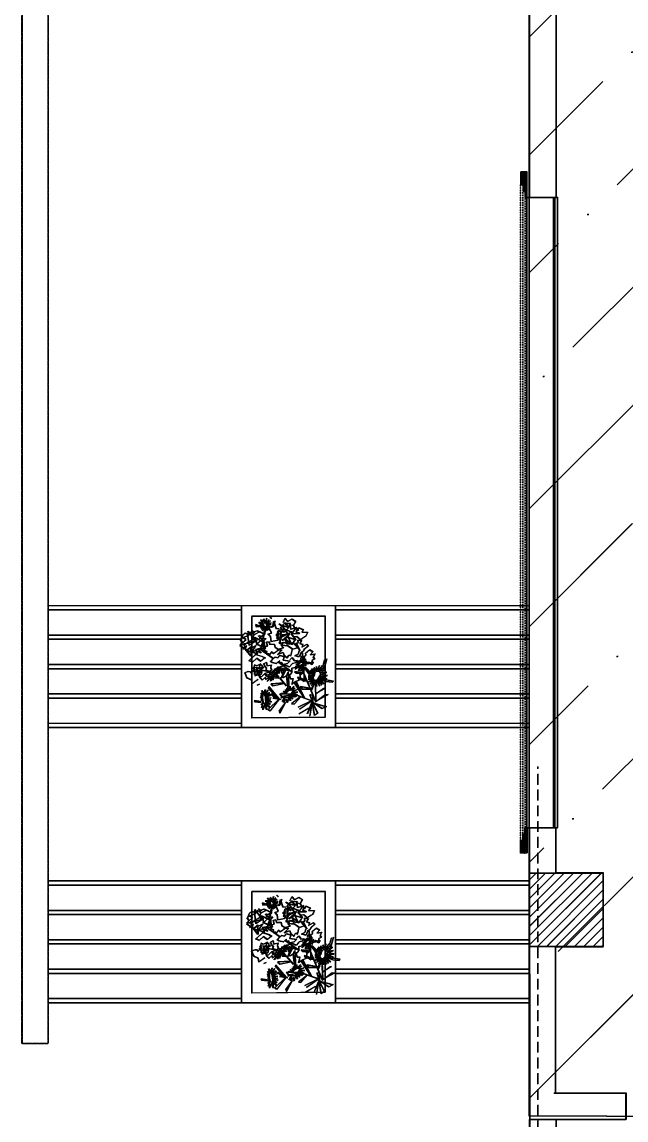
# Model space of a CAD drawing. Header units: inches. Extents: x 4821 to 127877, y 58012 to 433683.
# Drawn here: x 33075 to 38820, y 211859 to 222311 of the extents above; entities that cross this region are included whole.
import ezdxf

# ---------------------------------------------------------------- set-up
doc = ezdxf.new("R2010")
doc.units = ezdxf.units.IN
doc.header["$MEASUREMENT"] = 0
for name, pattern in [('01-xa-b02-ground floor plan-h$0$HIDDENX2', [0.75, 0.5, -0.25]), ('104-TYPICAL FLOOR$0$HIDDEN', [0.375, 0.25, -0.125]), ('DLINE', [0.55, 0.3, -0.25])]:
    doc.linetypes.add(name, pattern=pattern)
for name, color, linetype in [('A-001 Layout$0$A-GLAZ', 142, 'Continuous'), ('A-001 Layout$0$A-LIN-10', 8, 'Continuous'), ('A-COLS-TONE', 252, 'Continuous'), ('A-ELEV', 11, 'Continuous'), ('A-FLOR-OVHD', 21, 'DLINE'), ('A-FURN-FIXD', 10, 'Continuous'), ('A-LIN-10', 8, 'Continuous'), ('A-LIN-30', 40, 'Continuous'), ('A-WAL-CMU', 7, 'Continuous'), ('A-WALL', 53, 'Continuous'), ('COL GROUND$0$Cloums$0$A-COL-HAT', 8, 'Continuous'), ('COL GROUND$0$Cloums$0$A-COL-RFC', 210, 'Continuous')]:
    doc.layers.add(name, color=color, linetype=linetype)

# ---------------------------------------------------------------- blocks, each defined once
blk = doc.blocks.new('COL GROUND')
at = {"layer": 'COL GROUND$0$Cloums$0$A-COL-HAT'}
h = blk.add_hatch(dxfattribs=at)
h.set_pattern_fill('ANSI31', color=256, scale=500)
h.set_pattern_definition([(45, (-66685.69, -49806.79), (-44.19417, 44.19417), [])])
h.paths.add_polyline_path([(-52973, -34650), (-52273, -34650), (-52273, -35350), (-52973, -35350)])
at = {"layer": 'COL GROUND$0$Cloums$0$A-COL-RFC', "linetype": 'Continuous', "elevation": 0}
blk.add_lwpolyline([(-52273, -35350), (-52973, -35350), (-52973, -34650), (-52273, -34650)], close=True, dxfattribs=at)
blk = doc.blocks.new('BBB')
at = {"layer": 'A-WAL-CMU'}
blk.add_lwpolyline([(1147026, -1602706), (1147946, -1602706), (1147946, -1602956), (1147261, -1602956)], dxfattribs=at)
blk = doc.blocks.new('A$C37701CC9')
at = {"layer": 'A-FURN-FIXD', "linetype": 'Continuous'}
for p, q in [((0.2124, 0.6475), (0.2183, 0.6548)), ((0.2332, 0.5975), (0.2124, 0.6475)), ((0.2183, 0.6548), (0.2434, 0.6009)), ((0.2859, 0.5714), (0.2733, 0.6197)), ((0.2733, 0.6197), (0.2974, 0.575)), ((0.2974, 0.575), (0.3002, 0.6238)), ((0.3002, 0.6238), (0.3086, 0.5777)), ((0.3086, 0.5777), (0.3289, 0.622)), ((0.3289, 0.622), (0.3238, 0.5776)), ((0.3238, 0.5776), (0.3495, 0.6157)), ((0.3495, 0.6157), (0.3305, 0.574)), ((0.3353, 0.6132), (0.4058, 0.6564)), ((0.4031, 0.636), (0.3553, 0.607)), ((0.0408, 0.5429), (0.0342, 0.505)), ((0.101, 0.4448), (0.0408, 0.5429)), ((0.102, 0.4735), (0.1362, 0.5638)), ((0.1266, 0.582), (0.1027, 0.4745)), ((0.1362, 0.5638), (0.1266, 0.582)), ((0.1818, 0.5723), (0.1611, 0.4922)), ((0.1627, 0.4953), (0.1863, 0.562)), ((0.1863, 0.562), (0.1818, 0.5723)), ((0.2599, 0.5293), (0.2123, 0.5387)), ((0.2123, 0.5387), (0.2593, 0.5328)), ((0.2593, 0.5328), (0.2155, 0.559)), ((0.2155, 0.559), (0.2646, 0.5385)), ((0.2168, 0.5165), (0.2599, 0.5293)), ((0.2646, 0.5385), (0.2215, 0.5777)), ((0.2215, 0.5777), (0.2735, 0.5488)), ((0.2735, 0.5488), (0.2365, 0.5931)), ((0.2365, 0.5931), (0.2809, 0.5619)), ((0.2809, 0.5619), (0.2494, 0.6076)), ((0.2494, 0.6076), (0.2859, 0.5714)), ((0.3305, 0.574), (0.3622, 0.602)), ((0.3607, 0.5174), (0.3308, 0.5356)), ((0.3308, 0.5356), (0.3514, 0.5051)), ((0.3622, 0.602), (0.3344, 0.5674)), ((0.3344, 0.5674), (0.3676, 0.5824)), ((0.3662, 0.5339), (0.3381, 0.5431)), ((0.3381, 0.5431), (0.3607, 0.5174)), ((0.3676, 0.5824), (0.3392, 0.5598)), ((0.3392, 0.5598), (0.3682, 0.5572)), ((0.3682, 0.5572), (0.3398, 0.552)), ((0.3398, 0.552), (0.3662, 0.5339)), ((0.4265, 0.539), (0.3918, 0.5297)), ((0.3918, 0.5297), (0.4171, 0.5091)), ((0.4121, 0.5398), (0.4017, 0.5445)), ((0.4017, 0.5445), (0.4095, 0.4801)), ((0.4123, 0.4887), (0.4121, 0.5398)), ((0.4294, 0.5619), (0.4265, 0.539)), ((0.447, 0.5549), (0.4294, 0.5619)), ((0.4676, 0.5769), (0.447, 0.5549)), ((0.4724, 0.5389), (0.4676, 0.5769)), ((0.4905, 0.5658), (0.4724, 0.5389)), ((0.5119, 0.5457), (0.4905, 0.5658)), ((0.4962, 0.5077), (0.5119, 0.5457)), ((0.5426, 0.5422), (0.5266, 0.5039)), ((0.5595, 0.5341), (0.5426, 0.5422)), ((0.5505, 0.4928), (0.5595, 0.5341)), ((0.622, 0.5328), (0.6081, 0.4991)), ((0.6233, 0.5458), (0.622, 0.5328)), ((0.65, 0.5699), (0.6233, 0.5458)), ((0.6649, 0.526), (0.65, 0.5699)), ((0.6799, 0.5436), (0.6649, 0.526)), ((0.7042, 0.512), (0.6799, 0.5436)), ((0.0092, 0.4617), (0, 0.4355)), ((0, 0.4355), (0.101, 0.4448)), ((0.005, 0.3967), (0.104, 0.447)), ((0.104, 0.447), (0.0092, 0.4617)), ((0.1135, 0.4505), (0.0265, 0.3806)), ((0.0342, 0.505), (0.1005, 0.4512)), ((0.0827, 0.3356), (0.1162, 0.4422)), ((0.1182, 0.4453), (0.0983, 0.3259)), ((0.1005, 0.4512), (0.1686, 0.4474)), ((0.3654, 0.4429), (0.1016, 0.4733)), ((0.161, 0.4649), (0.1074, 0.4506)), ((0.2406, 0.5119), (0.1101, 0.4766)), ((0.1911, 0.3477), (0.1161, 0.4484)), ((0.1686, 0.4474), (0.161, 0.4649)), ((0.1916, 0.465), (0.2174, 0.4868)), ((0.2041, 0.4672), (0.227, 0.4846)), ((0.2298, 0.3982), (0.211, 0.4574)), ((0.2165, 0.4577), (0.2503, 0.3895)), ((0.2573, 0.5205), (0.2168, 0.5165)), ((0.222, 0.4877), (0.2573, 0.5205)), ((0.2577, 0.5126), (0.222, 0.4877)), ((0.2335, 0.4803), (0.2577, 0.5126)), ((0.2669, 0.5068), (0.2335, 0.4803)), ((0.2483, 0.4698), (0.2669, 0.5068)), ((0.2749, 0.5004), (0.2483, 0.4698)), ((0.267, 0.4636), (0.2749, 0.5004)), ((0.2831, 0.4995), (0.267, 0.4636)), ((0.3133, 0.3951), (0.28, 0.4512)), ((0.2882, 0.4686), (0.2831, 0.4995)), ((0.5048, 0.481), (0.2838, 0.4325)), ((0.2853, 0.4503), (0.3273, 0.3911)), ((0.2911, 0.502), (0.2882, 0.4686)), ((0.3191, 0.5079), (0.2901, 0.5008)), ((0.2901, 0.5008), (0.3938, 0.4635)), ((0.3046, 0.4721), (0.2911, 0.502)), ((0.3016, 0.5041), (0.3, 0.5078)), ((0.3004, 0.5047), (0.3, 0.5078)), ((0.3015, 0.4962), (0.3046, 0.4721)), ((0.306, 0.4941), (0.3142, 0.4752)), ((0.3131, 0.5073), (0.3097, 0.5134)), ((0.3104, 0.5075), (0.3097, 0.5134)), ((0.3123, 0.4918), (0.3142, 0.4752)), ((0.3206, 0.5067), (0.3159, 0.5229)), ((0.346, 0.4969), (0.3189, 0.5198)), ((0.3882, 0.4726), (0.3191, 0.5079)), ((0.3234, 0.4889), (0.3282, 0.4805)), ((0.3261, 0.4878), (0.3282, 0.4805)), ((0.3514, 0.5051), (0.3262, 0.525)), ((0.3262, 0.525), (0.346, 0.4969)), ((0.3657, 0.4543), (0.3414, 0.4206)), ((0.3643, 0.3904), (0.3467, 0.4416)), ((0.3477, 0.4454), (0.3789, 0.3813)), ((0.3654, 0.4429), (0.4001, 0.4478)), ((0.3771, 0.4214), (0.3657, 0.4543)), ((0.4097, 0.4454), (0.3803, 0.4414)), ((0.3803, 0.4414), (0.4131, 0.4336)), ((0.414, 0.452), (0.3854, 0.4621)), ((0.3854, 0.4621), (0.4097, 0.4454)), ((0.4194, 0.4607), (0.3976, 0.4809)), ((0.3976, 0.4809), (0.414, 0.452)), ((0.4109, 0.4389), (0.4091, 0.4315)), ((0.4141, 0.4479), (0.4109, 0.4389)), ((0.4177, 0.4552), (0.4141, 0.4479)), ((0.427, 0.4634), (0.4155, 0.4959)), ((0.4155, 0.4959), (0.4194, 0.4607)), ((0.4171, 0.5091), (0.4174, 0.4808)), ((0.4174, 0.4808), (0.438, 0.4705)), ((0.4211, 0.463), (0.4177, 0.4552)), ((0.4258, 0.4661), (0.4211, 0.463)), ((0.4318, 0.4661), (0.4258, 0.4661)), ((0.4307, 0.497), (0.427, 0.4634)), ((0.4281, 0.433), (0.4332, 0.4406)), ((0.4299, 0.4686), (0.4307, 0.497)), ((0.4483, 0.4929), (0.4299, 0.4686)), ((0.4351, 0.4599), (0.4318, 0.4661)), ((0.4332, 0.4406), (0.4364, 0.4485)), ((0.4496, 0.4289), (0.4337, 0.4394)), ((0.4337, 0.4394), (0.4534, 0.4379)), ((0.434, 0.4696), (0.4483, 0.4929)), ((0.4546, 0.4839), (0.434, 0.4696)), ((0.4364, 0.4485), (0.4351, 0.4599)), ((0.4369, 0.448), (0.4574, 0.453)), ((0.4534, 0.4379), (0.4369, 0.448)), ((0.438, 0.4705), (0.4483, 0.4693)), ((0.4384, 0.4644), (0.4546, 0.4839)), ((0.4566, 0.4711), (0.4384, 0.4644)), ((0.44, 0.4538), (0.4566, 0.4711)), ((0.4574, 0.453), (0.44, 0.4538)), ((0.4454, 0.4725), (0.4487, 0.4874)), ((0.4487, 0.4874), (0.4715, 0.4855)), ((0.4621, 0.4579), (0.4788, 0.4656)), ((0.4827, 0.4795), (0.4641, 0.463)), ((0.4715, 0.4855), (0.4799, 0.5044)), ((0.4788, 0.4656), (0.4827, 0.4795)), ((0.4799, 0.5044), (0.4962, 0.5077)), ((0.5086, 0.4725), (0.481, 0.4488)), ((0.481, 0.4488), (0.4997, 0.4204)), ((0.4997, 0.4204), (0.5047, 0.4489)), ((0.5047, 0.4489), (0.5271, 0.4637)), ((0.5131, 0.4773), (0.5048, 0.481)), ((0.5149, 0.4909), (0.5086, 0.4725)), ((0.5266, 0.5039), (0.5149, 0.4909)), ((0.6091, 0.4339), (0.5269, 0.471)), ((0.5271, 0.4637), (0.5298, 0.4677)), ((0.5306, 0.4702), (0.594, 0.4574)), ((0.5693, 0.5045), (0.5505, 0.4928)), ((0.5542, 0.4561), (0.5537, 0.4153)), ((0.5829, 0.4832), (0.5693, 0.5045)), ((0.6006, 0.5048), (0.5829, 0.4832)), ((0.5921, 0.4754), (0.6138, 0.4788)), ((0.594, 0.4574), (0.5921, 0.4754)), ((0.5933, 0.4249), (0.6178, 0.4534)), ((0.6138, 0.4788), (0.6006, 0.5048)), ((0.6081, 0.4991), (0.642, 0.4769)), ((0.6542, 0.4094), (0.6213, 0.4634)), ((0.6213, 0.4634), (0.6754, 0.4413)), ((0.642, 0.4769), (0.6444, 0.4552)), ((0.6573, 0.5085), (0.6779, 0.4827)), ((0.6754, 0.4413), (0.6603, 0.5065)), ((0.6603, 0.5065), (0.6741, 0.4447)), ((0.6878, 0.4466), (0.669, 0.3466)), ((0.6741, 0.4447), (0.7111, 0.4971)), ((0.6779, 0.4827), (0.6977, 0.4972)), ((0.6836, 0.5008), (0.7042, 0.512)), ((0.723, 0.4055), (0.6878, 0.4466)), ((0.6977, 0.4972), (0.7057, 0.4819)), ((0.7057, 0.4819), (0.7307, 0.4782)), ((0.7111, 0.4971), (0.7098, 0.4489)), ((0.7098, 0.4489), (0.7594, 0.4564)), ((0.7307, 0.4782), (0.7426, 0.4563)), ((0.7594, 0.4564), (0.733, 0.4387)), ((0.733, 0.4387), (0.7703, 0.4123)), ((0.762, 0.502), (0.7348, 0.4744)), ((0.7426, 0.4563), (0.7569, 0.4541)), ((0.7569, 0.4541), (0.7635, 0.4315)), ((0.7859, 0.479), (0.762, 0.502)), ((0.7779, 0.442), (0.7859, 0.479)), ((0.8068, 0.4288), (0.7779, 0.442)), ((0.0485, 0.32), (0.069, 0.4046)), ((0.1324, 0.3045), (0.1727, 0.3688)), ((0.1751, 0.3687), (0.1395, 0.2862)), ((0.3, 0.3688), (0.1571, 0.3969)), ((0.1665, 0.3933), (0.3011, 0.3537)), ((0.2307, 0.3204), (0.2138, 0.3579)), ((0.2138, 0.3579), (0.2239, 0.3204)), ((0.2503, 0.3895), (0.2298, 0.3982)), ((0.2361, 0.3578), (0.2307, 0.3204)), ((0.2398, 0.3208), (0.2361, 0.3578)), ((0.3169, 0.4072), (0.2838, 0.4325)), ((0.2992, 0.3668), (0.288, 0.3329)), ((0.288, 0.3329), (0.3248, 0.3546)), ((0.3034, 0.4062), (0.2992, 0.3668)), ((0.3011, 0.3537), (0.3, 0.3688)), ((0.356, 0.4161), (0.3034, 0.4062)), ((0.3273, 0.3911), (0.3133, 0.3951)), ((0.3248, 0.3546), (0.3307, 0.3337)), ((0.3414, 0.4206), (0.356, 0.4161)), ((0.3789, 0.3813), (0.3643, 0.3904)), ((0.3687, 0.3474), (0.3796, 0.3603)), ((0.4056, 0.4247), (0.3771, 0.4214)), ((0.3777, 0.3623), (0.4888, 0.2753)), ((0.3778, 0.4145), (0.4082, 0.4343)), ((0.4131, 0.4336), (0.3778, 0.4145)), ((0.3796, 0.3603), (0.4124, 0.3699)), ((0.409, 0.4297), (0.394, 0.3899)), ((0.394, 0.3899), (0.4183, 0.4282)), ((0.4089, 0.4107), (0.4056, 0.4247)), ((0.4124, 0.3699), (0.4089, 0.4107)), ((0.4095, 0.4335), (0.4108, 0.4317)), ((0.4108, 0.4317), (0.4145, 0.4302)), ((0.4145, 0.4302), (0.4187, 0.4297)), ((0.4183, 0.4282), (0.4165, 0.3969)), ((0.4165, 0.3969), (0.4238, 0.427)), ((0.4187, 0.4297), (0.4259, 0.4315)), ((0.4238, 0.427), (0.4323, 0.4072)), ((0.4443, 0.3804), (0.4254, 0.3515)), ((0.4254, 0.3515), (0.4434, 0.3322)), ((0.4259, 0.4315), (0.4281, 0.433)), ((0.4323, 0.4072), (0.4281, 0.4291)), ((0.4281, 0.4291), (0.4444, 0.4209)), ((0.4444, 0.4209), (0.4321, 0.4349)), ((0.4321, 0.4349), (0.4496, 0.4289)), ((0.4588, 0.4268), (0.4441, 0.407)), ((0.4441, 0.407), (0.4443, 0.3804)), ((0.4709, 0.3701), (0.4572, 0.3429)), ((0.4633, 0.4036), (0.4588, 0.4268)), ((0.4916, 0.3912), (0.4633, 0.4036)), ((0.4936, 0.3178), (0.4709, 0.3701)), ((0.4797, 0.373), (0.4916, 0.3912)), ((0.4996, 0.3547), (0.5198, 0.3756)), ((0.5243, 0.3413), (0.4996, 0.3547)), ((0.5088, 0.3882), (0.5512, 0.4129)), ((0.5198, 0.3756), (0.5088, 0.3882)), ((0.5537, 0.4153), (0.602, 0.378)), ((0.6118, 0.3372), (0.5845, 0.3507)), ((0.5845, 0.3507), (0.5862, 0.2958)), ((0.6027, 0.4106), (0.5933, 0.4249)), ((0.602, 0.378), (0.5937, 0.377)), ((0.5937, 0.377), (0.6118, 0.3372)), ((0.6538, 0.381), (0.5976, 0.421)), ((0.5976, 0.421), (0.6542, 0.4094)), ((0.6015, 0.4024), (0.6027, 0.4106)), ((0.626, 0.366), (0.6015, 0.4024)), ((0.6285, 0.3648), (0.6143, 0.3887)), ((0.6143, 0.3887), (0.6538, 0.381)), ((0.6184, 0.3501), (0.626, 0.366)), ((0.6333, 0.3261), (0.6184, 0.3501)), ((0.6306, 0.33), (0.6285, 0.3648)), ((0.6872, 0.3684), (0.6306, 0.33)), ((0.6766, 0.4268), (0.646, 0.357)), ((0.646, 0.357), (0.6626, 0.4149)), ((0.6626, 0.4149), (0.723, 0.4055)), ((0.6669, 0.3375), (0.6872, 0.3684)), ((0.669, 0.3466), (0.7203, 0.372)), ((0.6881, 0.3649), (0.6766, 0.4268)), ((0.7613, 0.3853), (0.6785, 0.4145)), ((0.6785, 0.4145), (0.6881, 0.3649)), ((0.7306, 0.3896), (0.7005, 0.3619)), ((0.7005, 0.3619), (0.7043, 0.3228)), ((0.7025, 0.3886), (0.7297, 0.4342)), ((0.7469, 0.37), (0.7025, 0.3886)), ((0.7058, 0.3671), (0.7301, 0.3538)), ((0.7283, 0.356), (0.7217, 0.3398)), ((0.7297, 0.4342), (0.7613, 0.3853)), ((0.7301, 0.3538), (0.7306, 0.3896)), ((0.7518, 0.3364), (0.7412, 0.3595)), ((0.7599, 0.3905), (0.7469, 0.37)), ((0.7812, 0.3711), (0.7597, 0.3872)), ((0.7703, 0.4123), (0.7599, 0.3905)), ((0.7635, 0.4315), (0.7732, 0.4184)), ((0.7732, 0.4184), (0.7687, 0.414)), ((0.7812, 0.405), (0.8068, 0.4288)), ((0.1395, 0.2862), (0.1324, 0.3045)), ((0.1978, 0.2801), (0.1577, 0.2542)), ((0.207, 0.2835), (0.1669, 0.2838)), ((0.1669, 0.2838), (0.1978, 0.2801)), ((0.1725, 0.3046), (0.207, 0.2835)), ((0.2092, 0.2925), (0.1725, 0.3046)), ((0.209, 0.2948), (0.1843, 0.3219)), ((0.2074, 0.3098), (0.1843, 0.3219)), ((0.2069, 0.3151), (0.1847, 0.3368)), ((0.2052, 0.3258), (0.1847, 0.3368)), ((0.1911, 0.3477), (0.2215, 0.3214)), ((0.1986, 0.2765), (0.1956, 0.2648)), ((0.1956, 0.2648), (0.2018, 0.2545)), ((0.2062, 0.2878), (0.1986, 0.2765)), ((0.205, 0.3338), (0.2157, 0.2277)), ((0.2442, 0.2198), (0.2055, 0.3351)), ((0.2081, 0.2905), (0.2062, 0.2878)), ((0.2088, 0.3239), (0.2251, 0.3152)), ((0.2149, 0.3091), (0.219, 0.3057)), ((0.219, 0.3057), (0.2161, 0.3064)), ((0.2172, 0.3027), (0.2206, 0.3068)), ((0.2293, 0.3187), (0.2206, 0.3068)), ((0.2287, 0.2659), (0.2329, 0.2694)), ((0.2352, 0.3238), (0.2293, 0.3187)), ((0.2329, 0.2694), (0.2389, 0.2766)), ((0.241, 0.3227), (0.2352, 0.3238)), ((0.2421, 0.233), (0.2357, 0.2631)), ((0.2357, 0.2631), (0.2534, 0.2489)), ((0.2389, 0.2766), (0.2437, 0.285)), ((0.2534, 0.2489), (0.2391, 0.2734)), ((0.2391, 0.2734), (0.2618, 0.2703)), ((0.254, 0.3471), (0.2398, 0.3208)), ((0.2463, 0.3176), (0.241, 0.3227)), ((0.2433, 0.2825), (0.2714, 0.2863)), ((0.2618, 0.2703), (0.2433, 0.2825)), ((0.2437, 0.285), (0.248, 0.2964)), ((0.2485, 0.3073), (0.2463, 0.3176)), ((0.248, 0.2964), (0.2485, 0.3073)), ((0.2505, 0.3075), (0.2684, 0.3389)), ((0.2761, 0.3116), (0.2505, 0.3075)), ((0.2514, 0.2961), (0.2761, 0.3116)), ((0.2714, 0.2863), (0.2514, 0.2961)), ((0.2516, 0.323), (0.254, 0.3471)), ((0.2684, 0.3389), (0.2516, 0.323)), ((0.3882, 0.329), (0.2584, 0.2972)), ((0.2735, 0.2939), (0.3646, 0.3105)), ((0.3676, 0.2505), (0.2882, 0.2862)), ((0.319, 0.1847), (0.3133, 0.2765)), ((0.3162, 0.2708), (0.3389, 0.1728)), ((0.3307, 0.3337), (0.3556, 0.3357)), ((0.3521, 0.3349), (0.3698, 0.3346)), ((0.3698, 0.3204), (0.3566, 0.2834)), ((0.3566, 0.2834), (0.3699, 0.2726)), ((0.4046, 0.3098), (0.359, 0.2678)), ((0.3605, 0.2639), (0.4174, 0.3094)), ((0.3646, 0.3105), (0.3882, 0.329)), ((0.3698, 0.3346), (0.3687, 0.3474)), ((0.3699, 0.2726), (0.3834, 0.2873)), ((0.3834, 0.2873), (0.4015, 0.2792)), ((0.4174, 0.317), (0.3959, 0.3405)), ((0.4241, 0.2451), (0.4012, 0.2639)), ((0.4012, 0.2639), (0.419, 0.2376)), ((0.4015, 0.2792), (0.4074, 0.2832)), ((0.4174, 0.3094), (0.4046, 0.3098)), ((0.4074, 0.2832), (0.4127, 0.283)), ((0.4127, 0.283), (0.4136, 0.3015)), ((0.4136, 0.3015), (0.4174, 0.317)), ((0.414, 0.2557), (0.4274, 0.3237)), ((0.424, 0.251), (0.4168, 0.275)), ((0.4168, 0.275), (0.4241, 0.2451)), ((0.4314, 0.2991), (0.424, 0.251)), ((0.429, 0.258), (0.4314, 0.2991)), ((0.4491, 0.2987), (0.429, 0.258)), ((0.4343, 0.2498), (0.4547, 0.2654)), ((0.4348, 0.2648), (0.4491, 0.2987)), ((0.4522, 0.2852), (0.4348, 0.2648)), ((0.439, 0.2592), (0.4522, 0.2852)), ((0.4547, 0.2654), (0.439, 0.2592)), ((0.4434, 0.3322), (0.4532, 0.3184)), ((0.4579, 0.3085), (0.448, 0.3091)), ((0.4495, 0.307), (0.4761, 0.3031)), ((0.4572, 0.3429), (0.4579, 0.3085)), ((0.4761, 0.3031), (0.479, 0.287)), ((0.479, 0.287), (0.4943, 0.2894)), ((0.4943, 0.2894), (0.4809, 0.2604)), ((0.5159, 0.3362), (0.4936, 0.3178)), ((0.5372, 0.3054), (0.5159, 0.3362)), ((0.5239, 0.2847), (0.5372, 0.3054)), ((0.5341, 0.2645), (0.5239, 0.2847)), ((0.5284, 0.3371), (0.5243, 0.3413)), ((0.553, 0.3357), (0.5284, 0.3371)), ((0.5287, 0.2482), (0.5341, 0.2645)), ((0.5499, 0.2904), (0.553, 0.3357)), ((0.572, 0.3318), (0.5499, 0.2904)), ((0.58, 0.3136), (0.5632, 0.2607)), ((0.5862, 0.2958), (0.572, 0.3318)), ((0.6096, 0.2852), (0.58, 0.3136)), ((0.6343, 0.2881), (0.6096, 0.2852)), ((0.6495, 0.3432), (0.6333, 0.3261)), ((0.6457, 0.2513), (0.6343, 0.2881)), ((0.6801, 0.3206), (0.6495, 0.3432)), ((0.6559, 0.3238), (0.6607, 0.2697)), ((0.6607, 0.2697), (0.6999, 0.2772)), ((0.7043, 0.3228), (0.6669, 0.3375)), ((0.6929, 0.3375), (0.6801, 0.3206)), ((0.7122, 0.3321), (0.6929, 0.3375)), ((0.6999, 0.2772), (0.7259, 0.2637)), ((0.7132, 0.3473), (0.7122, 0.3321)), ((0.7217, 0.3398), (0.7132, 0.3473)), ((0.7259, 0.2637), (0.7251, 0.2922)), ((0.7251, 0.2922), (0.7795, 0.2849)), ((0.8102, 0.3336), (0.7518, 0.3364)), ((0.7822, 0.2558), (0.7528, 0.2647)), ((0.7528, 0.2647), (0.7815, 0.2599)), ((0.7815, 0.2599), (0.7571, 0.2846)), ((0.7571, 0.2846), (0.7841, 0.2666)), ((0.7678, 0.3066), (0.8065, 0.3419)), ((0.7683, 0.3157), (0.7678, 0.3066)), ((0.809, 0.3456), (0.7683, 0.3157)), ((0.7731, 0.3179), (0.8102, 0.3336)), ((0.7795, 0.2849), (0.7731, 0.3179)), ((0.7841, 0.2666), (0.7755, 0.2954)), ((0.7755, 0.2954), (0.7901, 0.2757)), ((0.7901, 0.2757), (0.7942, 0.3086)), ((0.7942, 0.3086), (0.7999, 0.2754)), ((0.7999, 0.2754), (0.82, 0.3096)), ((0.8033, 0.3105), (0.8001, 0.2847)), ((0.82, 0.3096), (0.8101, 0.278)), ((0.8101, 0.278), (0.8338, 0.3034)), ((0.8338, 0.3034), (0.8204, 0.2773)), ((0.8204, 0.2773), (0.8497, 0.289)), ((0.8497, 0.289), (0.8251, 0.2707)), ((0.8251, 0.2707), (0.852, 0.2626)), ((0.852, 0.2626), (0.8266, 0.2642)), ((0.8266, 0.2642), (0.8496, 0.2391)), ((0.8531, 0.3164), (0.8374, 0.3261)), ((0.0965, 0.1762), (0.1645, 0.243)), ((0.1123, 0.1713), (0.0965, 0.1762)), ((0.1655, 0.2411), (0.1123, 0.1713)), ((0.204, 0.2023), (0.1331, 0.1027)), ((0.1475, 0.0913), (0.2045, 0.1994)), ((0.1577, 0.2542), (0.1872, 0.2568)), ((0.1872, 0.2568), (0.1682, 0.2286)), ((0.1682, 0.2286), (0.2055, 0.2523)), ((0.2055, 0.2523), (0.1795, 0.2184)), ((0.1795, 0.2184), (0.2094, 0.2474)), ((0.2259, 0.1563), (0.1975, 0.2138)), ((0.2018, 0.2545), (0.2099, 0.2549)), ((0.2049, 0.2032), (0.3221, 0.1513)), ((0.2094, 0.2474), (0.2074, 0.2172)), ((0.2142, 0.2422), (0.2074, 0.2172)), ((0.2128, 0.2561), (0.2099, 0.2549)), ((0.2349, 0.163), (0.2116, 0.1906)), ((0.3113, 0.1438), (0.2121, 0.1955)), ((0.2121, 0.1955), (0.2608, 0.1489)), ((0.2157, 0.2277), (0.2442, 0.2198)), ((0.2376, 0.2395), (0.2421, 0.233)), ((0.3389, 0.1728), (0.319, 0.1847)), ((0.3997, 0.2082), (0.3622, 0.1783)), ((0.3622, 0.1783), (0.3947, 0.1964)), ((0.4026, 0.2156), (0.3647, 0.1961)), ((0.3647, 0.1961), (0.3997, 0.2082)), ((0.3758, 0.2178), (0.3658, 0.2484)), ((0.3963, 0.2001), (0.3661, 0.1511)), ((0.3661, 0.1511), (0.3997, 0.1973)), ((0.368, 0.2463), (0.3865, 0.222)), ((0.3692, 0.2494), (0.3986, 0.2373)), ((0.4114, 0.2266), (0.382, 0.2167)), ((0.382, 0.2167), (0.4026, 0.2156)), ((0.4149, 0.2312), (0.3881, 0.2387)), ((0.3881, 0.2387), (0.4114, 0.2266)), ((0.3896, 0.1651), (0.4099, 0.2043)), ((0.3997, 0.1973), (0.3896, 0.1651)), ((0.3904, 0.1689), (0.4129, 0.1775)), ((0.419, 0.2376), (0.3997, 0.2458)), ((0.3997, 0.2458), (0.4149, 0.2312)), ((0.4097, 0.2342), (0.4097, 0.234)), ((0.4099, 0.2043), (0.4146, 0.1868)), ((0.4129, 0.1775), (0.4223, 0.1915)), ((0.4146, 0.1868), (0.4178, 0.2117)), ((0.4178, 0.2117), (0.429, 0.2006)), ((0.4196, 0.2149), (0.4627, 0.1312)), ((0.4208, 0.2198), (0.4231, 0.2122)), ((0.429, 0.2006), (0.4208, 0.2184)), ((0.4208, 0.2184), (0.4346, 0.2115)), ((0.4223, 0.1915), (0.4335, 0.182)), ((0.425, 0.2225), (0.4381, 0.2236)), ((0.4346, 0.2115), (0.425, 0.2225)), ((0.4265, 0.226), (0.4398, 0.235)), ((0.4381, 0.2236), (0.4265, 0.226)), ((0.4296, 0.2314), (0.4467, 0.2392)), ((0.4398, 0.235), (0.4296, 0.2314)), ((0.4323, 0.1816), (0.4304, 0.1473)), ((0.4424, 0.2102), (0.4339, 0.1854)), ((0.4455, 0.2549), (0.4343, 0.2498)), ((0.4346, 0.2439), (0.4455, 0.2549)), ((0.4467, 0.2392), (0.4346, 0.2439)), ((0.4388, 0.1848), (0.4543, 0.1644)), ((0.4626, 0.2056), (0.4424, 0.2102)), ((0.4543, 0.1644), (0.4663, 0.1753)), ((0.4836, 0.2171), (0.4626, 0.2056)), ((0.4663, 0.1753), (0.4861, 0.1653)), ((0.4809, 0.2604), (0.4983, 0.2317)), ((0.4871, 0.1825), (0.4836, 0.2171)), ((0.514, 0.1849), (0.4871, 0.1825)), ((0.4983, 0.2317), (0.5124, 0.2184)), ((0.51, 0.164), (0.514, 0.1849)), ((0.5124, 0.2184), (0.5194, 0.2349)), ((0.5194, 0.2349), (0.5287, 0.2482)), ((0.5255, 0.2466), (0.6268, 0.1673)), ((0.5509, 0.1833), (0.5335, 0.1446)), ((0.5713, 0.1652), (0.5495, 0.187)), ((0.5811, 0.2484), (0.5574, 0.2187)), ((0.5605, 0.22), (0.5715, 0.2254)), ((0.5632, 0.2607), (0.5811, 0.2484)), ((0.5715, 0.2254), (0.5793, 0.2085)), ((0.5793, 0.2085), (0.5949, 0.2151)), ((0.5949, 0.2151), (0.6073, 0.1957)), ((0.6071, 0.1883), (0.6212, 0.2134)), ((0.6073, 0.1957), (0.6071, 0.1883)), ((0.6381, 0.1963), (0.6203, 0.1991)), ((0.6203, 0.1991), (0.636, 0.1501)), ((0.6212, 0.2134), (0.6407, 0.2104)), ((0.6464, 0.2084), (0.6336, 0.1664)), ((0.6407, 0.2104), (0.6369, 0.2332)), ((0.6369, 0.2332), (0.6687, 0.233)), ((0.6557, 0.2006), (0.6381, 0.1963)), ((0.7046, 0.2156), (0.6432, 0.1858)), ((0.6432, 0.1858), (0.676, 0.151)), ((0.6669, 0.2531), (0.6457, 0.2513)), ((0.6875, 0.2141), (0.6464, 0.2084)), ((0.6501, 0.1836), (0.6875, 0.2141)), ((0.676, 0.151), (0.6501, 0.1836)), ((0.6828, 0.2148), (0.6557, 0.2006)), ((0.6687, 0.233), (0.6669, 0.2531)), ((0.7117, 0.2245), (0.6745, 0.1574)), ((0.6954, 0.236), (0.6828, 0.2148)), ((0.6837, 0.2041), (0.7046, 0.2156)), ((0.7306, 0.1521), (0.6837, 0.2041)), ((0.7145, 0.1877), (0.6954, 0.236)), ((0.7326, 0.1938), (0.7117, 0.2245)), ((0.7343, 0.2361), (0.7145, 0.1877)), ((0.7616, 0.2426), (0.7252, 0.2222)), ((0.7252, 0.2222), (0.7275, 0.2363)), ((0.7275, 0.2363), (0.7544, 0.2482)), ((0.7325, 0.1853), (0.7326, 0.1938)), ((0.7773, 0.1878), (0.7343, 0.2361)), ((0.7603, 0.1964), (0.7562, 0.1749)), ((0.757, 0.2499), (0.7822, 0.2558)), ((0.7833, 0.2463), (0.757, 0.2499)), ((0.7654, 0.2294), (0.7833, 0.2463)), ((0.7882, 0.2459), (0.7654, 0.2294)), ((0.7728, 0.1085), (0.7773, 0.1878)), ((0.7796, 0.222), (0.7882, 0.2459)), ((0.7982, 0.2453), (0.7796, 0.222)), ((0.792, 0.221), (0.7982, 0.2453)), ((0.8026, 0.2434), (0.792, 0.221)), ((0.8002, 0.218), (0.8026, 0.2434)), ((0.8094, 0.2396), (0.8002, 0.218)), ((0.8089, 0.1899), (0.8062, 0.2109)), ((0.807, 0.2145), (0.8264, 0.1906)), ((0.8264, 0.1906), (0.8089, 0.1899)), ((0.8126, 0.2169), (0.8094, 0.2396)), ((0.817, 0.2465), (0.8126, 0.2169)), ((0.8348, 0.2179), (0.8137, 0.2445)), ((0.8496, 0.2391), (0.8246, 0.2495)), ((0.8246, 0.2495), (0.8348, 0.2179)), ((0.1331, 0.1027), (0.1475, 0.0913)), ((0.1969, 0.0893), (0.1526, 0.0803)), ((0.2091, 0.0921), (0.1621, 0.1076)), ((0.1621, 0.1076), (0.1969, 0.0893)), ((0.2142, 0.0995), (0.1847, 0.121)), ((0.1847, 0.121), (0.2091, 0.0921)), ((0.2149, 0.0927), (0.1979, 0.0871)), ((0.2227, 0.1), (0.2003, 0.1332)), ((0.2003, 0.1332), (0.2142, 0.0995)), ((0.2322, 0.0955), (0.2149, 0.0927)), ((0.2336, 0.1019), (0.2158, 0.1343)), ((0.2158, 0.1343), (0.2227, 0.1)), ((0.2472, 0.1037), (0.2298, 0.141)), ((0.2298, 0.141), (0.2336, 0.1019)), ((0.2482, 0.0982), (0.2322, 0.0955)), ((0.2608, 0.1489), (0.2349, 0.163)), ((0.2529, 0.144), (0.2448, 0.1099)), ((0.2597, 0.0991), (0.2482, 0.0982)), ((0.25, 0.1019), (0.2529, 0.144)), ((0.2647, 0.1429), (0.25, 0.1019)), ((0.2564, 0.1011), (0.2647, 0.1429)), ((0.278, 0.1403), (0.2564, 0.1011)), ((0.2692, 0.0992), (0.2597, 0.0991)), ((0.2668, 0.1039), (0.278, 0.1403)), ((0.2962, 0.1346), (0.2668, 0.1039)), ((0.2681, 0.0842), (0.2719, 0.0888)), ((0.2731, 0.0962), (0.2692, 0.0992)), ((0.2719, 0.0888), (0.2731, 0.0962)), ((0.2727, 0.1006), (0.2962, 0.1346)), ((0.307, 0.1148), (0.2727, 0.1006)), ((0.2728, 0.0973), (0.307, 0.1148)), ((0.3086, 0.0875), (0.2728, 0.0973)), ((0.2919, 0.0748), (0.2787, 0.091)), ((0.2787, 0.091), (0.3086, 0.0875)), ((0.3221, 0.1513), (0.3113, 0.1438)), ((0.3849, 0.1414), (0.3904, 0.1689)), ((0.402, 0.144), (0.3849, 0.1414)), ((0.3883, 0.115), (0.402, 0.144)), ((0.4168, 0.0995), (0.3883, 0.115)), ((0.4117, 0.1536), (0.3999, 0.1683)), ((0.4106, 0.1743), (0.4235, 0.1494)), ((0.4235, 0.1494), (0.4117, 0.1536)), ((0.4304, 0.1473), (0.4156, 0.1185)), ((0.4156, 0.1185), (0.4168, 0.0995)), ((0.4388, 0.0961), (0.4191, 0.1034)), ((0.4191, 0.1034), (0.4521, 0.0985)), ((0.4247, 0.1067), (0.4334, 0.1092)), ((0.4334, 0.1092), (0.4383, 0.124)), ((0.4363, 0.0885), (0.4697, 0.0976)), ((0.4544, 0.0652), (0.4363, 0.0885)), ((0.4376, 0.0702), (0.4388, 0.0961)), ((0.4383, 0.124), (0.4479, 0.1242)), ((0.4659, 0.1149), (0.442, 0.1039)), ((0.442, 0.1039), (0.4724, 0.0916)), ((0.4521, 0.0985), (0.4494, 0.1326)), ((0.4494, 0.1326), (0.465, 0.1034)), ((0.4724, 0.0916), (0.4544, 0.0652)), ((0.4597, 0.0909), (0.4659, 0.1149)), ((0.4654, 0.1313), (0.4614, 0.0884)), ((0.4614, 0.0884), (0.4926, 0.1035)), ((0.465, 0.1034), (0.4827, 0.1533)), ((0.4924, 0.1138), (0.4654, 0.1313)), ((0.4697, 0.0976), (0.4924, 0.1138)), ((0.4827, 0.1533), (0.4858, 0.1169)), ((0.4936, 0.1406), (0.4853, 0.1494)), ((0.4858, 0.1169), (0.5138, 0.1378)), ((0.4861, 0.1653), (0.51, 0.164)), ((0.5201, 0.0886), (0.4924, 0.0732)), ((0.4926, 0.1035), (0.5007, 0.072)), ((0.5014, 0.1455), (0.4936, 0.1406)), ((0.5079, 0.1379), (0.5014, 0.1455)), ((0.5138, 0.1378), (0.5081, 0.1031)), ((0.5081, 0.1031), (0.5201, 0.0886)), ((0.5335, 0.1446), (0.5652, 0.1213)), ((0.5652, 0.1213), (0.5466, 0.0816)), ((0.5648, 0.0577), (0.5976, 0.1232)), ((0.5976, 0.1232), (0.5713, 0.1652)), ((0.636, 0.1501), (0.5959, 0.1688)), ((0.5959, 0.1688), (0.629, 0.1269)), ((0.6691, 0.1025), (0.5973, 0.0842)), ((0.6383, 0.135), (0.5984, 0.1371)), ((0.5984, 0.1371), (0.6259, 0.0988)), ((0.629, 0.1269), (0.6193, 0.0997)), ((0.6193, 0.0997), (0.6442, 0.0691)), ((0.6336, 0.1664), (0.6247, 0.1656)), ((0.6247, 0.1656), (0.6383, 0.135)), ((0.6259, 0.0988), (0.6458, 0.1213)), ((0.6458, 0.1213), (0.6632, 0.1452)), ((0.6632, 0.1452), (0.6524, 0.0672)), ((0.6524, 0.0672), (0.6691, 0.1025)), ((0.6745, 0.1574), (0.7306, 0.1521)), ((0.7026, 0.1645), (0.6828, 0.095)), ((0.6828, 0.095), (0.7728, 0.1085)), ((0.7054, 0.1438), (0.6938, 0.1316)), ((0.7039, 0.0702), (0.7026, 0.1645)), ((0.7213, 0.1439), (0.7039, 0.0702)), ((0.7319, 0.136), (0.7054, 0.1438)), ((0.7921, 0.115), (0.7213, 0.1439)), ((0.7528, 0.1553), (0.7319, 0.136)), ((0.7562, 0.1749), (0.7528, 0.1625)), ((0.7528, 0.1625), (0.7546, 0.1522)), ((0.7682, 0.1478), (0.7528, 0.1553)), ((0.7553, 0.0601), (0.7588, 0.0974)), ((0.7588, 0.0974), (0.7603, 0.1155)), ((0.7603, 0.1155), (0.7921, 0.115)), ((0.7674, 0.1187), (0.779, 0.1397)), ((0.7855, 0.0899), (0.7674, 0.1187)), ((0.77, 0.1637), (0.7682, 0.1478)), ((0.792, 0.1454), (0.77, 0.1637)), ((0.777, 0.0686), (0.7855, 0.0899)), ((0.1526, 0.0803), (0.1941, 0.0794)), ((0.1941, 0.0794), (0.1588, 0.0533)), ((0.1588, 0.0533), (0.1907, 0.0639)), ((0.1769, 0.0477), (0.2055, 0.0674)), ((0.1907, 0.0639), (0.1769, 0.0477)), ((0.1979, 0.0871), (0.1989, 0.0772)), ((0.1989, 0.0772), (0.2121, 0.0735)), ((0.1999, 0.0507), (0.2163, 0.0693)), ((0.2055, 0.0674), (0.1999, 0.0507)), ((0.2121, 0.0735), (0.2235, 0.0739)), ((0.2163, 0.0693), (0.2217, 0.0594)), ((0.238, 0.0099), (0.2205, 0.0531)), ((0.2217, 0.0594), (0.2275, 0.0707)), ((0.2235, 0.0739), (0.2341, 0.0752)), ((0.2268, 0.0542), (0.2474, 0.0072)), ((0.2275, 0.0707), (0.2376, 0.0612)), ((0.2341, 0.0752), (0.2514, 0.0784)), ((0.2376, 0.0612), (0.244, 0.073)), ((0.2474, 0.0072), (0.238, 0.0099)), ((0.244, 0.073), (0.2592, 0.0615)), ((0.2514, 0.0784), (0.2649, 0.0838)), ((0.2592, 0.0615), (0.2568, 0.0758)), ((0.2568, 0.0758), (0.2706, 0.0674)), ((0.2706, 0.0674), (0.2725, 0.0812)), ((0.2725, 0.0812), (0.2919, 0.0748)), ((0.3622, 0.0833), (0.3595, 0.0629)), ((0.3998, 0.0815), (0.3814, 0.0304)), ((0.3814, 0.0304), (0.4124, 0.0346)), ((0.4124, 0.0346), (0.4371, 0.0037)), ((0.4371, 0.0037), (0.4829, 0)), ((0.4683, 0.0735), (0.4376, 0.0702)), ((0.465, 0.044), (0.4714, 0.057)), ((0.4834, 0.0589), (0.4683, 0.0735)), ((0.4801, 0.0425), (0.4689, 0.0435)), ((0.5007, 0.072), (0.4791, 0.0804)), ((0.4791, 0.0804), (0.4834, 0.0589)), ((0.4865, 0.0267), (0.4801, 0.0425)), ((0.4829, 0), (0.4865, 0.0267)), ((0.5466, 0.0816), (0.5648, 0.0577)), ((0.5973, 0.0842), (0.664, 0.0571)), ((0.6442, 0.0691), (0.6681, 0.0487)), ((0.664, 0.0571), (0.6848, 0.0728)), ((0.6848, 0.0728), (0.6657, 0.0373)), ((0.6657, 0.0373), (0.6762, 0.0575)), ((0.6681, 0.0487), (0.6969, 0.0231)), ((0.6762, 0.0575), (0.7103, 0.06)), ((0.7103, 0.06), (0.6952, 0.0686)), ((0.6952, 0.0686), (0.7093, 0.025)), ((0.6969, 0.0231), (0.7232, 0.0473)), ((0.7093, 0.025), (0.7344, 0.0814)), ((0.7232, 0.0473), (0.743, 0.0413)), ((0.7344, 0.0814), (0.7553, 0.0601)), ((0.743, 0.0413), (0.777, 0.0686))]:
    blk.add_line(p, q, dxfattribs=at)
for points in [[(0.3103, 0.5246), (0.3186, 0.5303), (0.3254, 0.5352), (0.332, 0.5483), (0.3311, 0.5598), (0.3271, 0.5683), (0.315, 0.5719), (0.299, 0.5715), (0.2907, 0.5631), (0.2798, 0.5493), (0.2701, 0.5391), (0.2603, 0.5249), (0.27, 0.5096), (0.2844, 0.5067), (0.2968, 0.5132)], [(0.3103, 0.5246), (0.3086, 0.5227), (0.3066, 0.5218), (0.305, 0.5207), (0.303, 0.5198), (0.301, 0.5183), (0.2988, 0.5159), (0.2966, 0.5133), (0.2968, 0.5132)], [(0.423, 0.2252), (0.4253, 0.2271), (0.4296, 0.2346), (0.4326, 0.2426), (0.4365, 0.2528), (0.4387, 0.2618), (0.4387, 0.2666), (0.4341, 0.2644), (0.4255, 0.2508), (0.4182, 0.2374), (0.4084, 0.222), (0.4024, 0.2116), (0.3975, 0.1992), (0.4051, 0.1978), (0.4134, 0.2069), (0.4196, 0.2171), (0.4242, 0.2279)], [(0.8001, 0.2504), (0.803, 0.2494), (0.8078, 0.2503), (0.8146, 0.2538), (0.8195, 0.263), (0.8184, 0.27), (0.8116, 0.2704), (0.8041, 0.2716), (0.7943, 0.2708), (0.789, 0.2637), (0.7864, 0.2575), (0.79, 0.2502), (0.7979, 0.2494), (0.8029, 0.2502)]]:
    blk.add_lwpolyline(points, dxfattribs=at)

msp = doc.modelspace()

# ---------------------------------------------------------------- hatches: boundary and pattern name
at = {"layer": 'A-LIN-10'}
h = msp.add_hatch(dxfattribs=at)
h.set_pattern_fill('ANSI33', color=256, scale=3, angle=360)
h.set_pattern_definition([(45, (539473.17, -969412.84), (-13.47038418, 13.47038418), []), (45, (539486.641, -969412.84), (-13.47038418, 13.47038418), [9.525, -4.7625])])
h.paths.add_polyline_path([(37876.9, 220640.6), (37876.9, 220880.7), (37816.9, 220880.7), (37816.9, 220860.6), (37816.9, 220860.6), (37816.9, 220820.6), (37816.9, 220820.6), (37816.9, 220760.6), (37836.9, 220760.6), (37836.9, 220740.6), (37836.9, 220700.6), (37856.9, 220700.6), (37856.9, 220660.6), (37856.9, 220640.6)])
h = msp.add_hatch(dxfattribs=at)
h.set_pattern_fill('ANSI33', color=256, scale=3, angle=360)
h.set_pattern_definition([(45, (539476.57, -969409.856), (-13.47038418, 13.47038418), []), (45, (539490.04, -969409.856), (-13.47038418, 13.47038418), [9.525, -4.7625])])
h.paths.add_polyline_path([(37880.3, 220643.6), (37880.3, 220883.6), (37820.3, 220883.6), (37820.3, 220863.6), (37820.3, 220863.6), (37820.3, 220823.6), (37820.3, 220823.6), (37820.3, 220763.6), (37840.3, 220763.6), (37840.3, 220743.6), (37840.3, 220703.6), (37860.3, 220703.6), (37860.3, 220663.6), (37860.3, 220643.6)])
h = msp.add_hatch(dxfattribs=at)
h.set_pattern_fill('ANSI33', color=256, scale=3, angle=360)
h.set_pattern_definition([(45, (539473.17, -973666.6), (-13.47038418, 13.47038418), []), (45, (539486.641, -973666.6), (-13.47038418, 13.47038418), [9.525, -4.7625])])
h.paths.add_polyline_path([(37876.9, 214639.8), (37876.9, 214399.7), (37816.9, 214399.7), (37816.9, 214419.8), (37816.9, 214419.8), (37816.9, 214459.8), (37816.9, 214459.8), (37816.9, 214519.8), (37836.9, 214519.8), (37836.9, 214539.8), (37836.9, 214579.8), (37856.9, 214579.8), (37856.9, 214619.8), (37856.9, 214639.8)])
h = msp.add_hatch(dxfattribs=at)
h.set_pattern_fill('ANSI33', color=256, scale=3, angle=360)
h.set_pattern_definition([(45, (539476.57, -973663.616), (-13.47038418, 13.47038418), []), (45, (539490.04, -973663.616), (-13.47038418, 13.47038418), [9.525, -4.7625])])
h.paths.add_polyline_path([(37880.3, 214642.8), (37880.3, 214402.7), (37820.3, 214402.7), (37820.3, 214422.7), (37820.3, 214422.7), (37820.3, 214462.7), (37820.3, 214462.7), (37820.3, 214522.8), (37840.3, 214522.8), (37840.3, 214542.7), (37840.3, 214582.7), (37860.3, 214582.7), (37860.3, 214622.8), (37860.3, 214642.8)])
at = {"layer": 'A-WALL'}
h = msp.add_hatch(dxfattribs=at)
h.set_pattern_fill('ANSI36', color=5, scale=250)
h.set_pattern_definition([(45, (-579078.7, -263472.74), (420.9495, 1543.4815), [1984.375, -396.875, 0, -396.875])])
h.paths.add_polyline_path([(46026.2, 226859.7), (40624.1, 226859.7), (40623.9, 223412.4), (37894.3, 223448), (37894.5, 211895.6), (46026.2, 211860)])
h = msp.add_hatch(dxfattribs=at)
h.set_pattern_fill('ANSI36', color=5, scale=250)
h.set_pattern_definition([(45, (-579075.3, -263469.76), (420.9495, 1543.4815), [1984.375, -396.875, 0, -396.875])])
h.paths.add_polyline_path([(46029.6, 226862.7), (40627.5, 226862.7), (40627.3, 223415.4), (37897.7, 223451), (37897.9, 211898.6), (46029.6, 211863)])

# ---------------------------------------------------------------- linework, layer by layer
at = {"layer": 'A-001 Layout$0$A-GLAZ'}
for p, q in [((38134.2, 214643.6), (38134.2, 220643.6)), ((38146.2, 214643.6), (38146.2, 220643.6)), ((38171.7, 214643.6), (38171.7, 220643.6)), ((38130.8, 214640.6), (38130.8, 220640.6)), ((38142.8, 214640.6), (38142.8, 220640.6)), ((38168.3, 214640.6), (38168.3, 220640.6))]:
    msp.add_line(p, q, dxfattribs=at)
at = {"layer": 'A-001 Layout$0$A-LIN-10'}
for p, q in [((37881.5, 220643.6, 0), (38171.7, 220643.6, 0)), ((37878.1, 220640.6, 0), (38168.3, 220640.6, 0)), ((37878.2, 214640.6), (38168.3, 214640.6)), ((37881.6, 214643.6), (38171.7, 214643.6))]:
    msp.add_line(p, q, dxfattribs=at)
at = {"layer": 'A-COLS-TONE', "linetype": '01-xa-b02-ground floor plan-h$0$HIDDENX2', "ltscale": 200}
for p, q in [((37980.9, 201101.1), (37980.9, 215221.4)), ((37984.3, 201104), (37984.3, 215224.4))]:
    msp.add_line(p, q, dxfattribs=at)
at = {"layer": 'A-ELEV'}
for p, q in [((37894.4, 216752.2, 0), (33321.3, 216752.2, 0)), ((35158.4, 216712.2, 0), (33321.3, 216712.2, 0)), ((37897.8, 216755.2, 0), (33324.7, 216755.1, 0)), ((35161.8, 216715.2, 0), (33324.7, 216715.1, 0)), ((37894.4, 216712.2, 0), (36057.5, 216712.2, 0)), ((37897.8, 216715.2, 0), (36060.9, 216715.2, 0)), ((35158.4, 216472.2, 0), (33321.3, 216472.2, 0)), ((35161.8, 216475.2, 0), (33324.7, 216475.1, 0)), ((37894.5, 216472.2, 0), (36057.5, 216472.2, 0)), ((37897.9, 216475.2, 0), (36060.9, 216475.2, 0)), ((35158.4, 216432.2, 0), (33321.3, 216432.2, 0)), ((35161.8, 216435.2, 0), (33324.7, 216435.1, 0)), ((37894.5, 216432.2, 0), (36057.5, 216432.2, 0)), ((37897.9, 216435.2, 0), (36060.9, 216435.2, 0)), ((35158.4, 216192.2, 0), (33321.3, 216192.2, 0)), ((35158.4, 216152.2, 0), (33321.3, 216152.2, 0)), ((35161.8, 216195.2, 0), (33324.7, 216195.1, 0)), ((35161.8, 216155.2, 0), (33324.7, 216155.1, 0)), ((37894.4, 216192.2, 0), (36057.5, 216192.2, 0)), ((37894.4, 216152.2, 0), (36057.5, 216152.2, 0)), ((37897.8, 216195.2, 0), (36060.9, 216195.2, 0)), ((37897.8, 216155.2, 0), (36060.9, 216155.2, 0)), ((35158.3, 215912.2, 0), (33321.3, 215912.2, 0)), ((35158.3, 215872.2, 0), (33321.3, 215872.2, 0)), ((35161.7, 215915.2, 0), (33324.7, 215915.1, 0)), ((35161.7, 215875.2, 0), (33324.7, 215875.1, 0)), ((37894.5, 215912.2, 0), (36057.5, 215912.2, 0)), ((37894.5, 215872.2, 0), (36057.5, 215872.2, 0)), ((37897.9, 215915.2, 0), (36060.9, 215915.2, 0)), ((37897.9, 215875.2, 0), (36060.9, 215875.2, 0)), ((35158.3, 215632.2, 0), (33321.3, 215632.2, 0)), ((35161.7, 215635.2, 0), (33324.7, 215635.1, 0)), ((35957.5, 215692.2, 0), (35258.3, 215685.5, 0)), ((35960.9, 215695.2, 0), (35261.7, 215688.5, 0)), ((37894.5, 215632.2, 0), (36057.5, 215632.2, 0)), ((37897.9, 215635.2, 0), (36060.9, 215635.2, 0)), ((37894.5, 215592.2, 0), (33321.3, 215592.2, 0)), ((37897.9, 215595.2, 0), (33324.7, 215595.1, 0)), ((36057.5, 215592.2, 0), (35158.3, 215592.2, 0)), ((36060.9, 215595.2, 0), (35161.7, 215595.2, 0)), ((37894.5, 214132.2, 0), (33321.3, 214132.2, 0)), ((35158.3, 214092.2, 0), (33321.3, 214092.2, 0)), ((37897.9, 214135.2, 0), (33324.7, 214135.1, 0)), ((35161.7, 214095.2, 0), (33324.7, 214095.1, 0)), ((37894.5, 214092.2, 0), (36057.5, 214092.2, 0)), ((37897.9, 214095.2, 0), (36060.9, 214095.2, 0)), ((35158.3, 213852.2, 0), (33321.3, 213852.2, 0)), ((35161.7, 213855.2, 0), (33324.7, 213855.1, 0)), ((37894.5, 213852.2, 0), (36057.5, 213852.2, 0)), ((37897.9, 213855.2, 0), (36060.9, 213855.2, 0)), ((35158.3, 213812.2, 0), (33321.3, 213812.2, 0)), ((35161.7, 213815.2, 0), (33324.7, 213815.1, 0)), ((37894.5, 213812.2, 0), (36057.5, 213812.2, 0)), ((37897.9, 213815.2, 0), (36060.9, 213815.2, 0)), ((35158.3, 213572.2, 0), (33321.3, 213572.2, 0)), ((35161.7, 213575.2, 0), (33324.7, 213575.1, 0)), ((35161.7, 213535.2, 0), (33324.7, 213535.1, 0)), ((37894.5, 213572.2, 0), (36057.5, 213572.2, 0)), ((37897.9, 213575.2, 0), (36060.9, 213575.2, 0)), ((37897.9, 213535.2, 0), (36060.9, 213535.2, 0)), ((35158.3, 213532.2, 0), (33321.3, 213532.2, 0)), ((37894.5, 213532.2, 0), (36057.5, 213532.2, 0)), ((35158.3, 213292.2, 0), (33321.3, 213292.2, 0)), ((35158.3, 213252.2, 0), (33321.3, 213252.2, 0)), ((35161.7, 213295.2, 0), (33324.7, 213295.1, 0)), ((35161.7, 213255.2, 0), (33324.7, 213255.1, 0)), ((37894.5, 213292.2, 0), (36057.5, 213292.2, 0)), ((37894.5, 213252.2, 0), (36057.5, 213252.2, 0)), ((37897.9, 213295.2, 0), (36060.9, 213295.2, 0)), ((37897.9, 213255.2, 0), (36060.9, 213255.2, 0)), ((35158.3, 213012.2, 0), (33321.3, 213012.2, 0)), ((35161.7, 213015.2, 0), (33324.7, 213015.1, 0)), ((35957.5, 213072.2, 0), (35258.3, 213065.5, 0)), ((35960.9, 213075.2, 0), (35261.7, 213068.5, 0)), ((37894.5, 213012.2, 0), (36057.5, 213012.2, 0)), ((37897.9, 213015.2, 0), (36060.9, 213015.2, 0)), ((37894.5, 212972.2, 0), (33321.3, 212972.2, 0)), ((37897.9, 212975.2, 0), (33324.7, 212975.1, 0)), ((36057.5, 212972.2, 0), (35158.3, 212972.2, 0)), ((36060.9, 212975.2, 0), (35161.7, 212975.2, 0))]:
    msp.add_line(p, q, dxfattribs=at)
for points, elevation in [([(36057.5, 215592.2), (36057.5, 216752.2), (35158.4, 216752.2), (35158.3, 215592.2)], -217138.8), ([(36060.9, 215595.2), (36060.9, 216755.2), (35161.8, 216755.2), (35161.7, 215595.2)], -217138.8), ([(35957.5, 215692.2), (35957.5, 216652.2), (35258.4, 216652.2), (35258.3, 215685.5)], -217138.8), ([(35960.9, 215695.2), (35960.9, 216655.2), (35261.8, 216655.2), (35261.7, 215688.5)], -217138.8), ([(36057.5, 212972.2), (36057.5, 214132.2), (35158.3, 214132.2), (35158.3, 212972.2)], 0), ([(36060.9, 212975.2), (36060.9, 214135.2), (35161.7, 214135.2), (35161.7, 212975.2)], 0), ([(35957.5, 213072.2), (35957.5, 214032.2), (35258.3, 214032.2), (35258.3, 213065.5)], 0), ([(35960.9, 213075.2), (35960.9, 214035.2), (35261.7, 214035.2), (35261.7, 213068.5)], 0)]:
    msp.add_lwpolyline(points, dxfattribs=dict(at, elevation=elevation))
at = {"layer": 'A-FLOR-OVHD', "ltscale": 0.4, "elevation": 0}
for points in [[(33321.3, 212586), (33075, 212586), (33075, 223434.4), (33321.3, 223434.4)], [(33324.7, 212589), (33078.4, 212589), (33078.4, 223437.4), (33324.7, 223437.4)]]:
    msp.add_lwpolyline(points, close=True, dxfattribs=at)
for points in [[(37903.1, 211863), (38153, 211863), (38158.8, 202530.5), (43390.7, 202530.5), (43390.7, 201081.2), (54058.7, 201082), (54063.2, 195517.9), (53804.7, 195517.9), (53805, 200818.6), (43140.8, 200817.8), (43140.6, 202281.1), (37903.1, 202276.3), (37903.1, 211863)], [(37906.5, 211866), (38156.4, 211866), (38162.2, 202533.5), (43394.1, 202533.5), (43394.1, 201084.2), (54062.1, 201085), (54066.6, 195520.9), (53808.1, 195520.9), (53808.4, 200821.5), (43144.2, 200820.8), (43144, 202284), (37906.5, 202279.3), (37906.5, 211866)]]:
    msp.add_lwpolyline(points, dxfattribs=at)
at = {"layer": 'A-LIN-10', "linetype": '104-TYPICAL FLOOR$0$HIDDEN', "ltscale": 0.4}
for p, q in [((37816.9, 214519.8), (37816.7, 220760.6, 0)), ((37820.3, 214522.8), (37820.1, 220763.6, 0)), ((37836.9, 214579.8), (37836.9, 220700.6, 0)), ((37840.3, 214582.8), (37840.3, 220703.6, 0)), ((37860.3, 220643.6, 0), (37860.3, 214642.8)), ((37856.9, 220640.6, 0), (37856.9, 214639.8))]:
    msp.add_line(p, q, dxfattribs=at)
at = {"layer": 'A-LIN-10'}
for points in [[(37876.9, 214639.8), (37876.9, 220641.4)], [(37880.3, 214642.8), (37880.3, 220644.4)]]:
    msp.add_lwpolyline(points, dxfattribs=at)
at = {"layer": 'A-LIN-30', "elevation": 0}
for points in [[(37816.9, 220880.7), (37816.9, 220760.6), (37836.9, 220760.6), (37836.9, 220700.6), (37856.9, 220700.6), (37856.9, 220640.6), (37876.9, 220640.6), (37876.9, 220880.7), (37816.9, 220880.7)], [(37820.3, 220883.6), (37820.3, 220763.6), (37840.3, 220763.6), (37840.3, 220703.6), (37860.3, 220703.6), (37860.3, 220643.6), (37880.3, 220643.6), (37880.3, 220883.6), (37820.3, 220883.6)]]:
    msp.add_lwpolyline(points, dxfattribs=at)
at = {"layer": 'A-LIN-30'}
for points in [[(37816.9, 214399.7), (37816.9, 214519.8), (37836.9, 214519.8), (37836.9, 214579.8), (37856.9, 214579.8), (37856.9, 214639.8), (37876.9, 214639.8), (37876.9, 214399.7), (37816.9, 214399.7)], [(37820.3, 214402.7), (37820.3, 214522.8), (37840.3, 214522.8), (37840.3, 214582.8), (37860.3, 214582.8), (37860.3, 214642.8), (37880.3, 214642.8), (37880.3, 214402.7), (37820.3, 214402.7)]]:
    msp.add_lwpolyline(points, dxfattribs=at)
at = {"layer": 'A-WAL-CMU'}
for p, q in [((37897.7, 223434.4), (37897.7, 220640.6)), ((37901.1, 223437.4), (37901.1, 220643.6)), ((37897.7, 214640.6), (37902.6, 211863, 217138.8)), ((37901.1, 214643.6), (37906, 211866, 217138.8)), ((38602.2, 214209.3), (38151.5, 214209.3)), ((38605.6, 214212.2), (38154.9, 214212.2)), ((38602.2, 213509.3), (38602.2, 214209.3)), ((38605.6, 213512.2), (38605.6, 214212.2)), ((38147.7, 212109.3), (38147.7, 213509.3)), ((38147.7, 213509.3), (38602.2, 213509.3)), ((38151.1, 212112.3), (38151.1, 213512.2)), ((38151.1, 213512.2), (38605.6, 213512.2))]:
    msp.add_line(p, q, dxfattribs=at)
for points in [[(38153.8, 220640.6), (38154.8, 223434.4), (40579.4, 223434.4), (40579.4, 226734.3)], [(38157.2, 220643.6), (38158.2, 223437.4), (40582.8, 223437.4), (40582.8, 226737.3)], [(38151.5, 214209.3), (38151.6, 214640.6)], [(38154.9, 214212.2), (38155, 214643.6)]]:
    msp.add_lwpolyline(points, dxfattribs=at)
at = {"layer": 'A-WALL', "color": 1}
for points in [[(46026.2, 226863.8), (40624.1, 226863.8), (40623.9, 223416.6), (37894.3, 223452.1), (37894.5, 211899.7), (46026.2, 211864.2), (46026.2, 226863.8)], [(46026.2, 226863.8), (40624.1, 226863.8), (40623.9, 223416.6), (37894.3, 223452.1), (37894.5, 211899.7), (46026.2, 211864.2), (46026.2, 226863.8)], [(46029.6, 226866.8), (40627.5, 226866.8), (40627.3, 223419.6), (37897.7, 223455.1), (37897.9, 211902.7), (46029.6, 211867.2), (46029.6, 226866.8)], [(46029.6, 226866.8), (40627.5, 226866.8), (40627.3, 223419.6), (37897.7, 223455.1), (37897.9, 211902.7), (46029.6, 211867.2), (46029.6, 226866.8)]]:
    msp.add_lwpolyline(points, dxfattribs=at)

# ---------------------------------------------------------------- block references
at = {"layer": 'A-ELEV', "xscale": -1194.393600000001, "yscale": 1194.393600000001, "zscale": 1194.393600000001, "rotation": 286.5089980199819}
for p in [(35358.7, 215562.9, -217138.8), (35362.1, 215565.9, -217138.8), (35422.8, 212914, 0), (35426.2, 212917, 0)]:
    msp.add_blockref('A$C37701CC9', p, dxfattribs=at)
at = {"layer": 'A-WAL-CMU'}
for p in [(90871.7, 248859.3, 0), (90875.1, 248862.2, 0)]:
    msp.add_blockref('COL GROUND', p, dxfattribs=at)
at = {"layer": 'A-WAL-CMU', "xscale": -1, "rotation": 180}
for p in [(-1109126.7, -1390842.7), (-1109123.3, -1390839.7)]:
    msp.add_blockref('BBB', p, dxfattribs=at)

doc.saveas('drawing.dxf')
